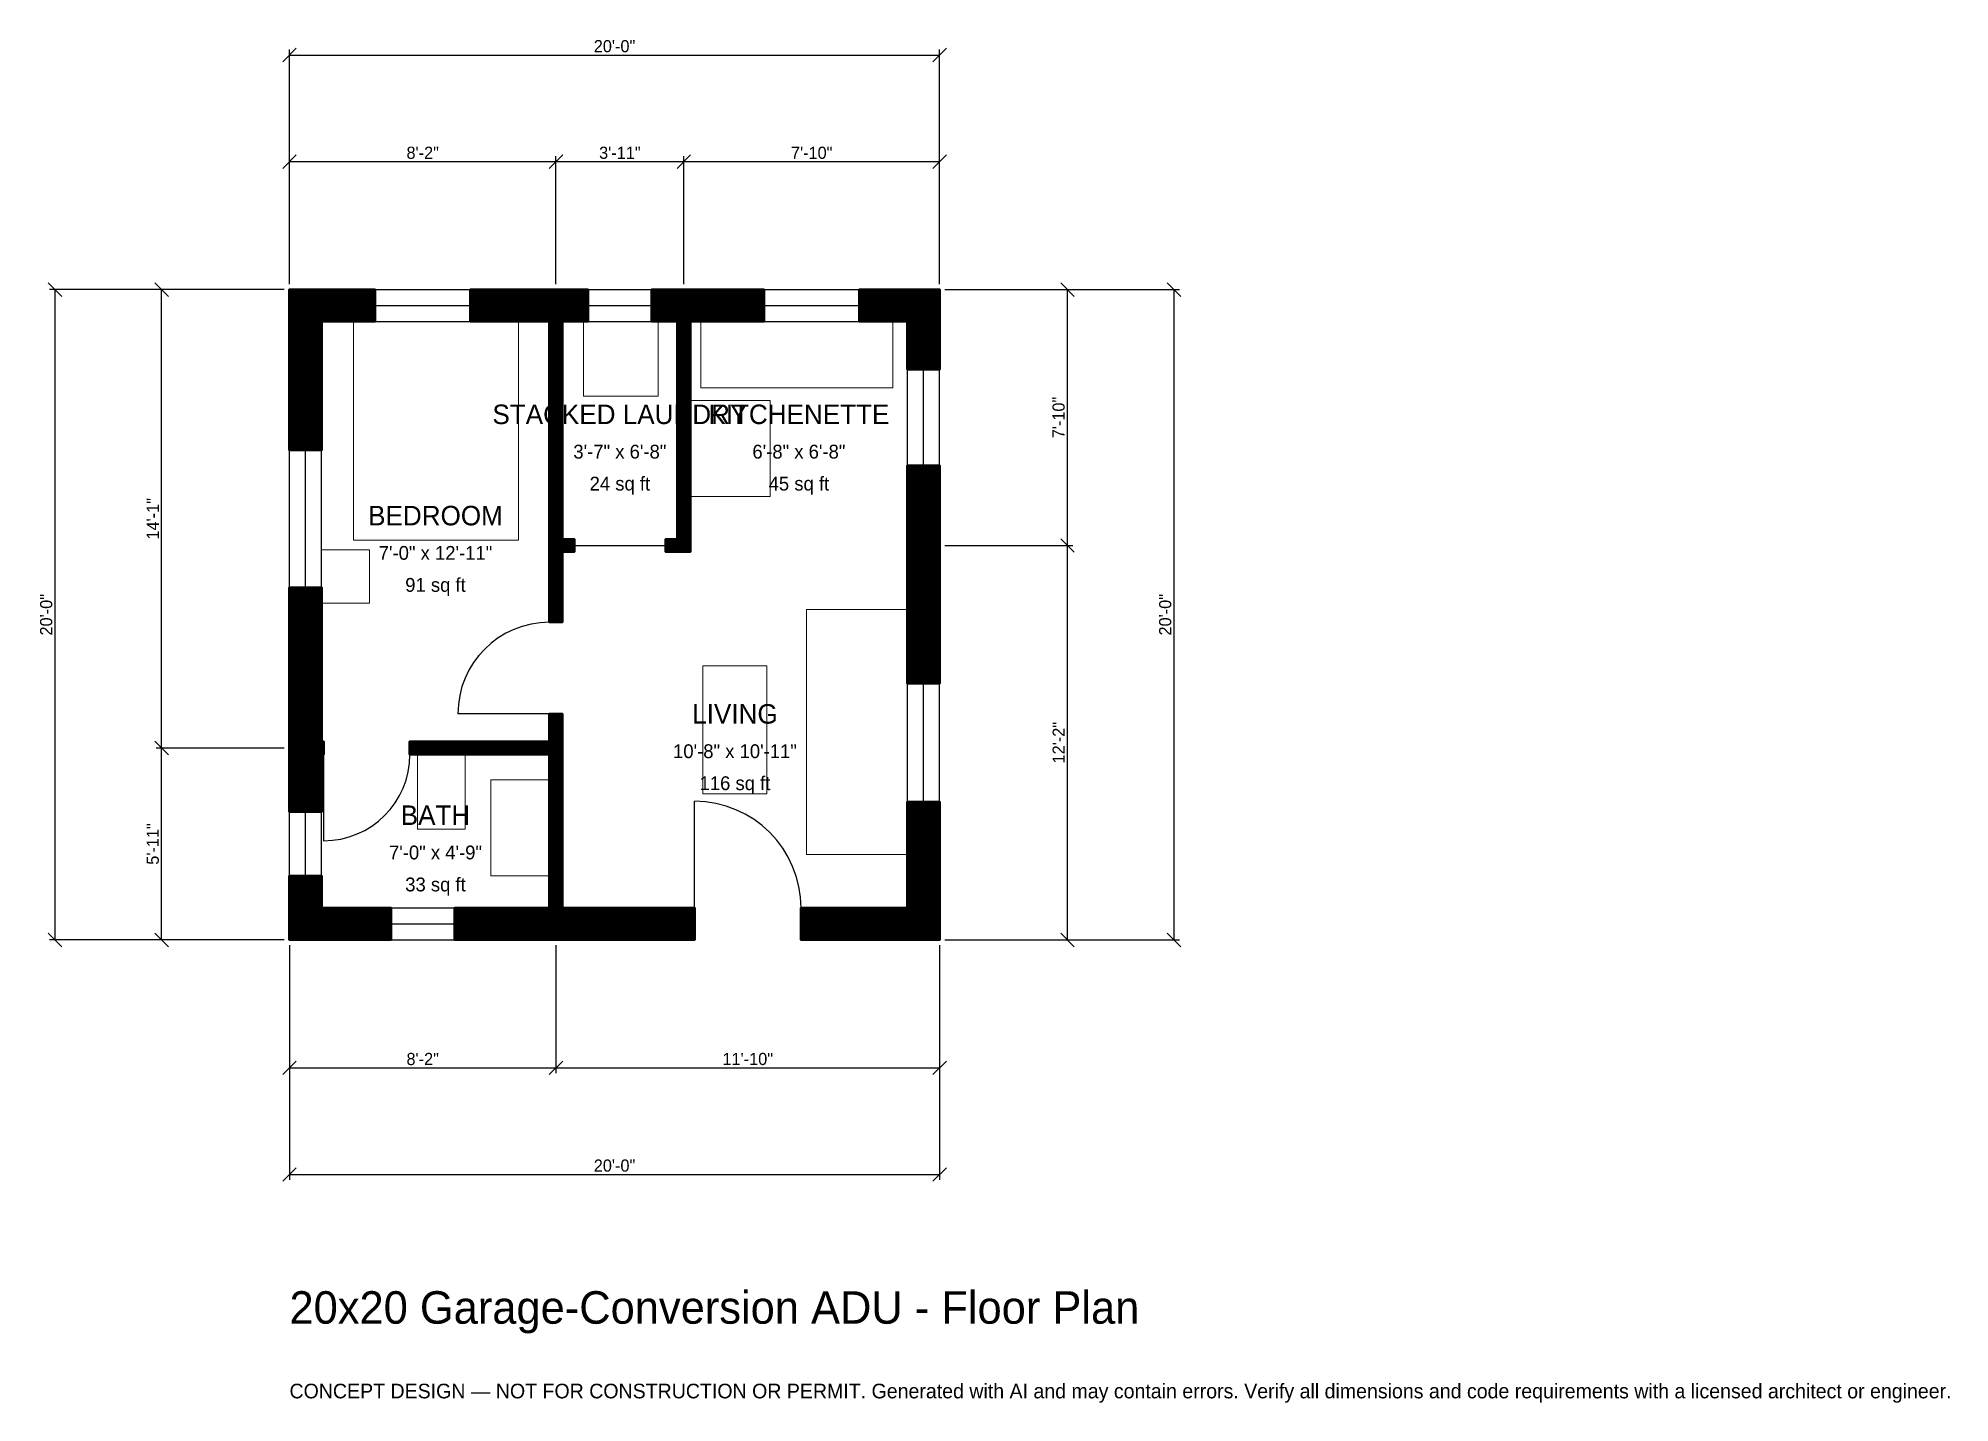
# Model space of a CAD drawing. Header units: inches. Extents: x -93 to 613, y -171 to 333.
import ezdxf
from ezdxf.enums import TextEntityAlignment as Align

# ---------------------------------------------------------------- set-up
doc = ezdxf.new("R2010")
doc.units = ezdxf.units.IN
doc.header["$MEASUREMENT"] = 0
for name, color, linetype, lineweight in [('A-ANNO-DIMS', 1, 'Continuous', 13), ('A-ANNO-TEXT', 7, 'Continuous', 18), ('A-AREA-IDEN', 7, 'Continuous', 18), ('A-DOOR', 2, 'Continuous', 25), ('A-FLOR-FIXT', 9, 'Continuous', 13), ('A-FURN', 9, 'Continuous', 13), ('A-GLAZ', 4, 'Continuous', 25), ('A-WALL', 7, 'Continuous', 50), ('A-WALL-PATT', 8, 'Continuous', 13)]:
    doc.layers.add(name, color=color, linetype=linetype, lineweight=lineweight)
doc.dimstyles.new('PLAN', dxfattribs={"dimtxt": 4.5, "dimasz": 3, "dimexe": 2, "dimexo": 2, "dimgap": 1, "dimtad": 1, "dimdec": 0, "dimlunit": 4, "dimtsz": 2.5, "dimcen": 2.5, "dimclrd": 1, "dimclre": 1, "dimazin": 3, "dimtfac": 1, "dimtmove": 0, "dimatfit": 3})

msp = doc.modelspace()

# ---------------------------------------------------------------- hatches: boundary and pattern name
at = {"layer": 'A-WALL-PATT'}
h = msp.add_hatch(dxfattribs=at)
h.set_pattern_fill('ANSI31', color=8, scale=0.8)
h.paths.add_polyline_path([(96.063, 0), (96.063, 0), (92.5197, 0), (61.0236, 0), (61.0236, 11.811), (92.5197, 11.811), (96.063, 11.811), (96.063, 68.5039), (44.4882, 68.5039), (44.4882, 73.2283), (96.063, 73.2283), (96.063, 83.4646), (100.7874, 83.4646), (100.7874, 73.2283), (100.7874, 68.5039), (100.7874, 11.811), (104.3307, 11.811), (149.6063, 11.811), (149.6063, 0), (104.3307, 0), (100.7874, 0), (100.7874, 0), (96.063, 0)])
h.paths.add_polyline_path([(11.811, 0), (11.811, 0), (0, 0), (0, 0), (0, 0), (0, 11.811), (0, 11.811), (0, 23.622), (11.811, 23.622), (11.811, 11.811), (37.4016, 11.811), (37.4016, 0), (11.811, 0)])
h.paths.add_polyline_path([(0, 64.9606), (0, 68.5039), (0, 68.5039), (0, 73.2283), (0, 73.2283), (0, 76.7717), (0, 130.1181), (11.811, 130.1181), (11.811, 76.7717), (11.811, 73.2283), (12.5984, 73.2283), (12.5984, 68.5039), (11.811, 68.5039), (11.811, 64.9606), (11.811, 47.2441), (0, 47.2441), (0, 64.9606)])
h.paths.add_polyline_path([(0, 228.3465), (0, 228.3465), (0, 240.1575), (0, 240.1575), (0, 240.1575), (11.811, 240.1575), (11.811, 240.1575), (31.4961, 240.1575), (31.4961, 228.3465), (11.811, 228.3465), (11.811, 180.9055), (0, 180.9055), (0, 228.3465)])
h.paths.add_polyline_path([(92.5197, 240.1575), (96.063, 240.1575), (96.063, 240.1575), (100.7874, 240.1575), (100.7874, 240.1575), (104.3307, 240.1575), (110.2362, 240.1575), (110.2362, 228.3465), (104.3307, 228.3465), (100.7874, 228.3465), (100.7874, 148.0315), (105.1181, 148.0315), (105.1181, 143.3071), (100.7874, 143.3071), (100.7874, 117.3228), (96.063, 117.3228), (96.063, 143.3071), (96.063, 148.0315), (96.063, 228.3465), (92.5197, 228.3465), (66.9291, 228.3465), (66.9291, 240.1575), (92.5197, 240.1575)])
h.paths.add_polyline_path([(139.7638, 240.1575), (143.3071, 240.1575), (143.3071, 240.1575), (148.0315, 240.1575), (148.0315, 240.1575), (151.5748, 240.1575), (175.1969, 240.1575), (175.1969, 228.3465), (151.5748, 228.3465), (148.0315, 228.3465), (148.0315, 148.0315), (148.0315, 143.3071), (143.3071, 143.3071), (138.9764, 143.3071), (138.9764, 148.0315), (143.3071, 148.0315), (143.3071, 228.3465), (139.7638, 228.3465), (133.8583, 228.3465), (133.8583, 240.1575), (139.7638, 240.1575)])
h.paths.add_polyline_path([(228.3465, 240.1575), (228.3465, 240.1575), (240.1575, 240.1575), (240.1575, 240.1575), (240.1575, 240.1575), (240.1575, 228.3465), (240.1575, 228.3465), (240.1575, 210.6299), (228.3465, 210.6299), (228.3465, 228.3465), (210.6299, 228.3465), (210.6299, 240.1575), (228.3465, 240.1575)])
h.paths.add_polyline_path([(240.1575, 151.5748), (240.1575, 139.7638), (240.1575, 94.685), (228.3465, 94.685), (228.3465, 139.7638), (228.3465, 151.5748), (228.3465, 175.1969), (240.1575, 175.1969), (240.1575, 151.5748)])
h.paths.add_polyline_path([(240.1575, 11.811), (240.1575, 11.811), (240.1575, 0), (240.1575, 0), (240.1575, 0), (228.3465, 0), (228.3465, 0), (188.9764, 0), (188.9764, 11.811), (228.3465, 11.811), (228.3465, 50.9843), (240.1575, 50.9843), (240.1575, 11.811)])

# ---------------------------------------------------------------- linework, layer by layer
at = {"layer": 'A-DOOR'}
for p, q in [((105.1181, 145.6693), (138.9764, 145.6693)), ((96.063, 83.4646), (62.2047, 83.4646)), ((12.5984, 68.5039), (12.5984, 36.6142)), ((149.6063, 11.811), (149.6063, 51.1811))]:
    msp.add_line(p, q, dxfattribs=at)
for centre, radius, start, end in [((96.063, 83.4646), 33.8583, 90, 180), ((12.5984, 68.5039), 31.8898, 270, 360), ((149.6063, 11.811), 39.3701, 0, 90)]:
    msp.add_arc(centre, radius, start, end, dxfattribs=at)
at = {"layer": 'A-FLOR-FIXT'}
for points in [[(151.9685, 203.937), (222.8346, 203.937), (222.8346, 228.3465), (151.9685, 228.3465)], [(47.2441, 40.9449), (64.9606, 40.9449), (64.9606, 68.5039), (47.2441, 68.5039)], [(74.4094, 23.622), (96.063, 23.622), (96.063, 59.0551), (74.4094, 59.0551)]]:
    msp.add_lwpolyline(points, close=True, dxfattribs=at)
at = {"layer": 'A-FURN'}
for points in [[(23.622, 147.6378), (84.6457, 147.6378), (84.6457, 228.3465), (23.622, 228.3465)], [(108.6614, 200.7874), (136.2205, 200.7874), (136.2205, 228.3465), (108.6614, 228.3465)], [(148.0315, 163.7795), (177.5591, 163.7795), (177.5591, 199.2126), (148.0315, 199.2126)], [(11.811, 124.4094), (29.5276, 124.4094), (29.5276, 144.0945), (11.811, 144.0945)], [(190.9449, 31.4961), (228.3465, 31.4961), (228.3465, 122.0472), (190.9449, 122.0472)], [(152.7559, 53.937), (176.378, 53.937), (176.378, 101.1811), (152.7559, 101.1811)]]:
    msp.add_lwpolyline(points, close=True, dxfattribs=at)
at = {"layer": 'A-GLAZ'}
for p, q in [((31.4961, 240.1575), (66.9291, 240.1575)), ((110.2362, 240.1575), (133.8583, 240.1575)), ((175.1969, 240.1575), (210.6299, 240.1575)), ((31.4961, 234.252), (66.9291, 234.252)), ((110.2362, 234.252), (133.8583, 234.252)), ((175.1969, 234.252), (210.6299, 234.252)), ((31.4961, 228.3465), (66.9291, 228.3465)), ((110.2362, 228.3465), (133.8583, 228.3465)), ((175.1969, 228.3465), (210.6299, 228.3465)), ((228.3465, 175.1969), (228.3465, 210.6299)), ((234.252, 175.1969), (234.252, 210.6299)), ((240.1575, 175.1969), (240.1575, 210.6299)), ((0, 130.1181), (0, 180.9055)), ((5.9055, 130.1181), (5.9055, 180.9055)), ((11.811, 130.1181), (11.811, 180.9055)), ((228.3465, 50.9843), (228.3465, 94.685)), ((234.252, 50.9843), (234.252, 94.685)), ((240.1575, 50.9843), (240.1575, 94.685)), ((0, 23.622), (0, 47.2441)), ((5.9055, 23.622), (5.9055, 47.2441)), ((11.811, 23.622), (11.811, 47.2441)), ((37.4016, 11.811), (61.0236, 11.811)), ((37.4016, 5.9055), (61.0236, 5.9055)), ((37.4016, 0), (61.0236, 0))]:
    msp.add_line(p, q, dxfattribs=at)
at = {"layer": 'A-WALL'}
for points in [[(0, 228.3465), (0, 228.3465), (0, 240.1575), (0, 240.1575), (0, 240.1575), (11.811, 240.1575), (11.811, 240.1575), (31.4961, 240.1575), (31.4961, 228.3465), (11.811, 228.3465), (11.811, 180.9055), (0, 180.9055), (0, 228.3465)], [(92.5197, 240.1575), (96.063, 240.1575), (96.063, 240.1575), (100.7874, 240.1575), (100.7874, 240.1575), (104.3307, 240.1575), (110.2362, 240.1575), (110.2362, 228.3465), (104.3307, 228.3465), (100.7874, 228.3465), (100.7874, 148.0315), (105.1181, 148.0315), (105.1181, 143.3071), (100.7874, 143.3071), (100.7874, 117.3228), (96.063, 117.3228), (96.063, 143.3071), (96.063, 148.0315), (96.063, 228.3465), (92.5197, 228.3465), (66.9291, 228.3465), (66.9291, 240.1575), (92.5197, 240.1575)], [(139.7638, 240.1575), (143.3071, 240.1575), (143.3071, 240.1575), (148.0315, 240.1575), (148.0315, 240.1575), (151.5748, 240.1575), (175.1969, 240.1575), (175.1969, 228.3465), (151.5748, 228.3465), (148.0315, 228.3465), (148.0315, 148.0315), (148.0315, 143.3071), (143.3071, 143.3071), (138.9764, 143.3071), (138.9764, 148.0315), (143.3071, 148.0315), (143.3071, 228.3465), (139.7638, 228.3465), (133.8583, 228.3465), (133.8583, 240.1575), (139.7638, 240.1575)], [(228.3465, 240.1575), (228.3465, 240.1575), (240.1575, 240.1575), (240.1575, 240.1575), (240.1575, 240.1575), (240.1575, 228.3465), (240.1575, 228.3465), (240.1575, 210.6299), (228.3465, 210.6299), (228.3465, 228.3465), (210.6299, 228.3465), (210.6299, 240.1575), (228.3465, 240.1575)], [(240.1575, 151.5748), (240.1575, 139.7638), (240.1575, 94.685), (228.3465, 94.685), (228.3465, 139.7638), (228.3465, 151.5748), (228.3465, 175.1969), (240.1575, 175.1969), (240.1575, 151.5748)], [(0, 64.9606), (0, 68.5039), (0, 68.5039), (0, 73.2283), (0, 73.2283), (0, 76.7717), (0, 130.1181), (11.811, 130.1181), (11.811, 76.7717), (11.811, 73.2283), (12.5984, 73.2283), (12.5984, 68.5039), (11.811, 68.5039), (11.811, 64.9606), (11.811, 47.2441), (0, 47.2441), (0, 64.9606)], [(96.063, 0), (96.063, 0), (92.5197, 0), (61.0236, 0), (61.0236, 11.811), (92.5197, 11.811), (96.063, 11.811), (96.063, 68.5039), (44.4882, 68.5039), (44.4882, 73.2283), (96.063, 73.2283), (96.063, 83.4646), (100.7874, 83.4646), (100.7874, 73.2283), (100.7874, 68.5039), (100.7874, 11.811), (104.3307, 11.811), (149.6063, 11.811), (149.6063, 0), (104.3307, 0), (100.7874, 0), (100.7874, 0), (96.063, 0)], [(240.1575, 11.811), (240.1575, 11.811), (240.1575, 0), (240.1575, 0), (240.1575, 0), (228.3465, 0), (228.3465, 0), (188.9764, 0), (188.9764, 11.811), (228.3465, 11.811), (228.3465, 50.9843), (240.1575, 50.9843), (240.1575, 11.811)], [(11.811, 0), (11.811, 0), (0, 0), (0, 0), (0, 0), (0, 11.811), (0, 11.811), (0, 23.622), (11.811, 23.622), (11.811, 11.811), (37.4016, 11.811), (37.4016, 0), (11.811, 0)]]:
    msp.add_lwpolyline(points, close=True, dxfattribs=at)

# ---------------------------------------------------------------- texts
at = {"layer": 'A-ANNO-TEXT'}
for s, height, p in [('20x20 Garage-Conversion ADU - Floor Plan', 12, (0, -141.7323)), ('CONCEPT DESIGN — NOT FOR CONSTRUCTION OR PERMIT. Generated with AI and may contain errors. Verify all dimensions and code requirements with a licensed architect or engineer.', 5.4, (0, -169.2913))]:
    msp.add_text(s, height=height, dxfattribs=at).set_placement(p)
at = {"layer": 'A-AREA-IDEN'}
for s, height, p in [('STACKED LAUNDRY', 7.2, (122.0472, 194.0945)), ('KITCHENETTE', 7.2, (188.189, 194.0945)), ('3\'-7" x 6\'-8"', 5.1, (122.0472, 180.315)), ('6\'-8" x 6\'-8"', 5.1, (188.189, 180.315)), ('24 sq ft', 5.1, (122.0472, 168.5039)), ('45 sq ft', 5.1, (188.189, 168.5039)), ('BEDROOM', 7.2, (53.937, 156.6929)), ('7\'-0" x 12\'-11"', 5.1, (53.937, 142.9134)), ('91 sq ft', 5.1, (53.937, 131.1024)), ('LIVING', 7.2, (164.5669, 83.4646)), ('10\'-8" x 10\'-11"', 5.1, (164.5669, 69.685)), ('116 sq ft', 5.1, (164.5669, 57.874)), ('BATH', 7.2, (53.937, 46.063)), ('7\'-0" x 4\'-9"', 5.1, (53.937, 32.2835)), ('33 sq ft', 5.1, (53.937, 20.4724))]:
    msp.add_text(s, height=height, dxfattribs=at).set_placement(p, align=Align.MIDDLE_CENTER)

# ---------------------------------------------------------------- dimensions: what is measured, and where the dimension line sits
at = {"layer": 'A-ANNO-DIMS'}
for base, p1, p2, text in [((0, 326.7717), (0, 240.1575), (240.1575, 240.1575), '20\'-0"'), ((0, 287.4016), (0, 240.1575), (98.4252, 240.1575), '8\'-2"'), ((98.4252, 287.4016), (98.4252, 240.1575), (145.6693, 240.1575), '3\'-11"'), ((145.6693, 287.4016), (145.6693, 240.1575), (240.1575, 240.1575), '7\'-10"'), ((0, -47.2441), (0, 0), (98.4252, 0), '8\'-2"'), ((0, -86.6142), (0, 0), (240.1575, 0), '20\'-0"'), ((98.4252, -47.2441), (98.4252, 0), (240.1575, 0), '11\'-10"')]:
    msp.add_linear_dim(base=base, p1=p1, p2=p2, text=text, dimstyle='PLAN', dxfattribs=at).render()
for base, p1, p2, text in [((-86.6142, 0), (0, 0), (0, 240.1575), '20\'-0"'), ((-47.2441, 70.8661), (0, 70.8661), (0, 240.1575), '14\'-1"'), ((287.4016, 145.6693), (240.1575, 145.6693), (240.1575, 240.1575), '7\'-10"'), ((326.7717, 0), (240.1575, 0), (240.1575, 240.1575), '20\'-0"'), ((287.4016, 0), (240.1575, 0), (240.1575, 145.6693), '12\'-2"'), ((-47.2441, 0), (0, 0), (0, 70.8661), '5\'-11"')]:
    msp.add_linear_dim(base=base, p1=p1, p2=p2, angle=90, text=text, dimstyle='PLAN', dxfattribs=at).render()

doc.saveas('drawing.dxf')
